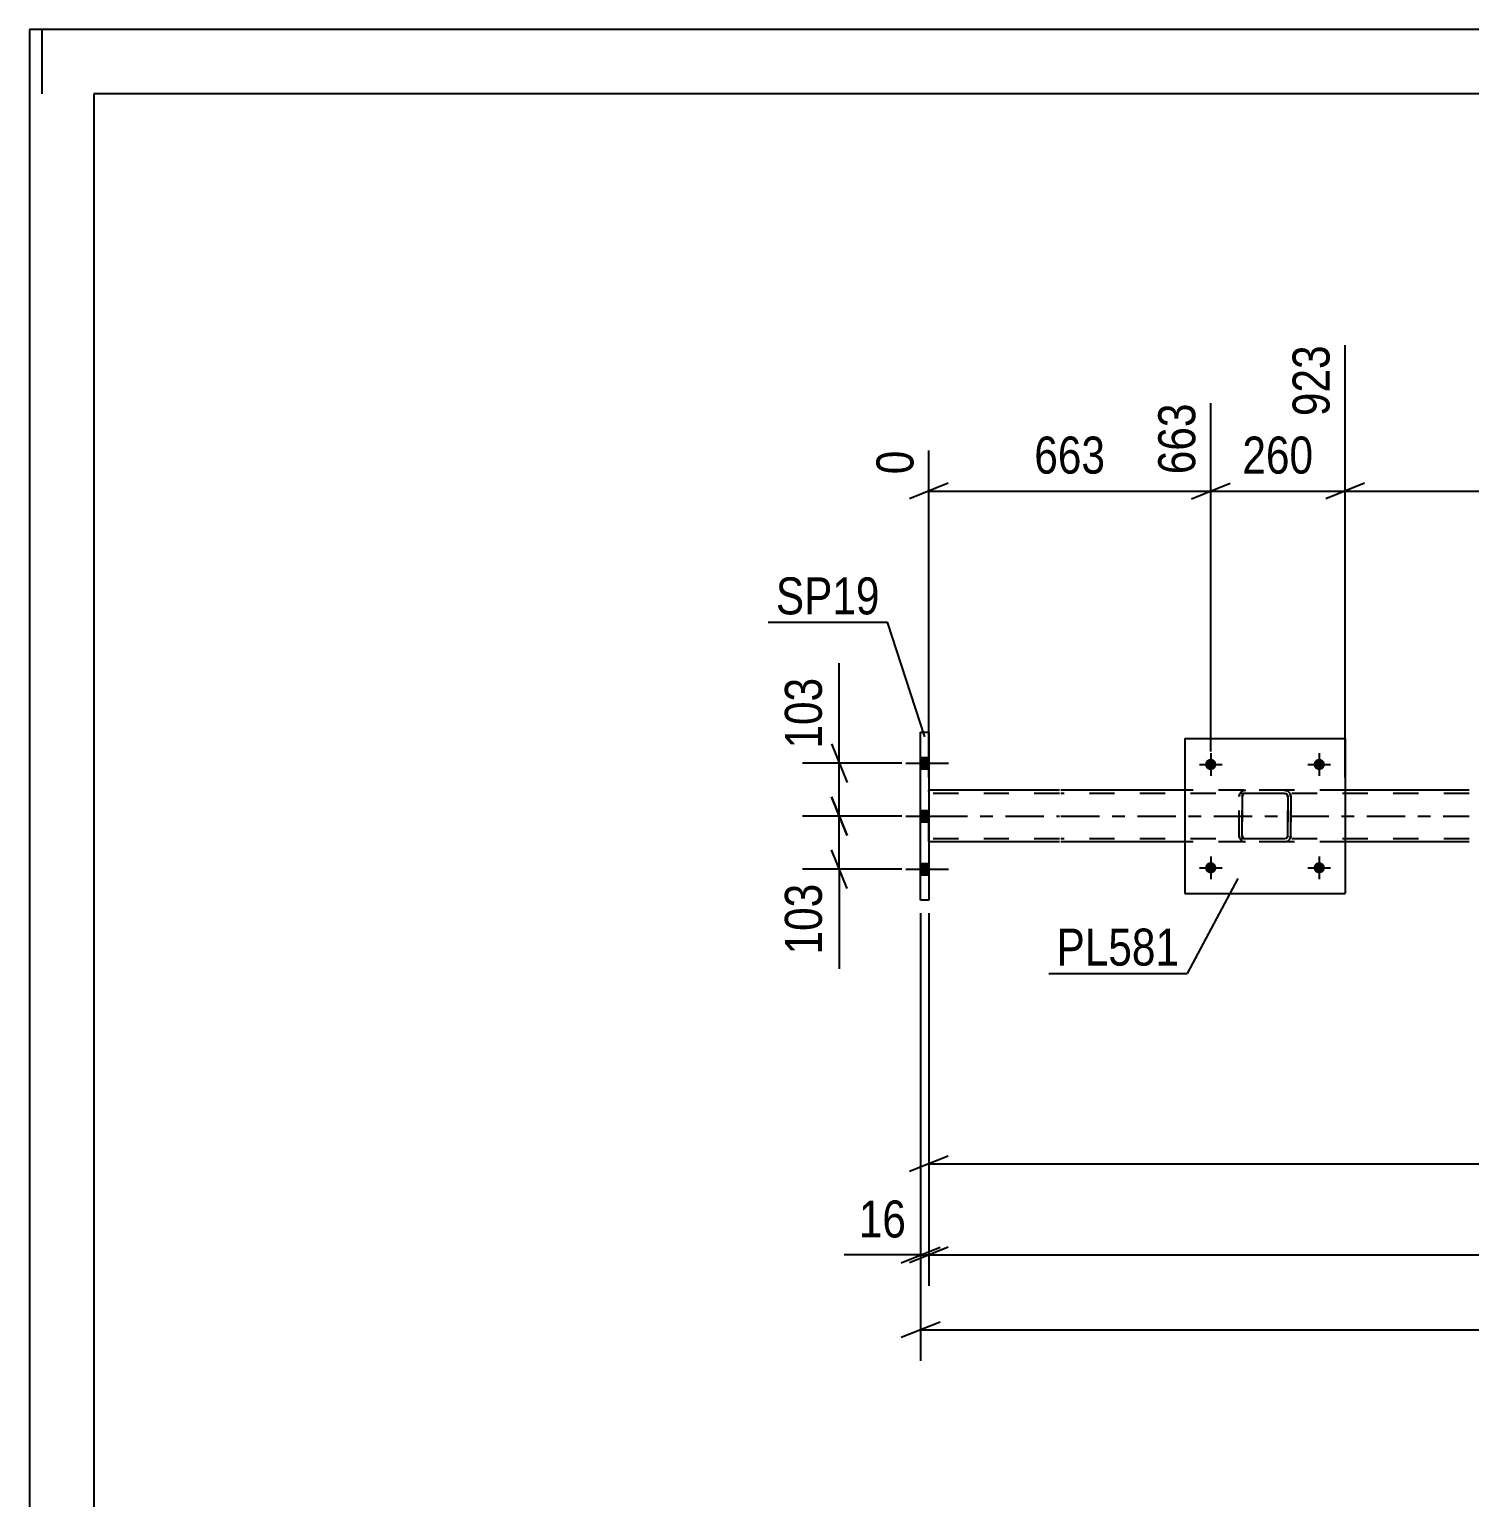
# Model space of a CAD drawing. Header units: millimetres. Extents: x 0 to 841, y 0 to 594.
# Drawn here: x 0 to 111.5, y 480.3 to 594 of the extents above; entities that cross this region are included whole.
import ezdxf

# ---------------------------------------------------------------- set-up
doc = ezdxf.new("R2010")
doc.units = ezdxf.units.MM
doc.linetypes.add('DXK_LINE_DOT2', pattern=[3.9198, 1.9599, -1.9599])
doc.linetypes.add('DXK_LINE_DOT3', pattern=[5.9187, 2.979, -0.9799, 0.9799, -0.9799])
doc.styles.add('Arial Narrow', font='ARIALN.TTF', dxfattribs={"height": 0.2})

# ---------------------------------------------------------------- blocks, each defined once
blk = doc.blocks.new('Unknown-122567994-1133')
at = {"color": 5, "linetype": 'Continuous'}
for p, q in [((841, 594), (0, 594)), ((0, 594), (0, 0)), ((1, 589), (1, 594)), ((836, 589), (5, 589)), ((5, 589), (5, 5))]:
    blk.add_line(p, q, dxfattribs=at)
blk = doc.blocks.new('Part-122567994-3077 - 3039')
at = {"color": 2, "linetype": 'Continuous'}
for p, q in [((69.01, 539.59), (69.65, 539.59)), ((69.01, 526.59), (69.01, 539.59)), ((69.65, 539.59), (69.65, 526.59)), ((69.65, 526.59), (69.01, 526.59))]:
    blk.add_line(p, q, dxfattribs=at)
blk = doc.blocks.new('Bolt-122567994-3048 - 3039')
at = {"linetype": 'Continuous'}
for points in [[(69.65, 536.75), (69.65, 537.63), (69.01, 537.63), (69.01, 536.75)], [(69.65, 536.75), (69.65, 537.63), (69.01, 537.63), (69.01, 536.75)], [(69.65, 536.75), (69.65, 537.63), (69.01, 537.63), (69.01, 536.75)], [(69.65, 532.65), (69.65, 533.53), (69.01, 533.53), (69.01, 532.65)], [(69.65, 532.65), (69.65, 533.53), (69.01, 533.53), (69.01, 532.65)], [(69.65, 528.55), (69.65, 529.43), (69.01, 529.43), (69.01, 528.55)], [(69.65, 528.55), (69.65, 529.43), (69.01, 529.43), (69.01, 528.55)], [(69.65, 528.55), (69.65, 529.43), (69.01, 529.43), (69.01, 528.55)]]:
    blk.add_hatch(color=1, dxfattribs=at).paths.add_polyline_path(points)
at = {"color": 1, "linetype": 'Continuous'}
for p, q in [((67.85, 537.19), (71.17, 537.19)), ((67.85, 537.19), (71.17, 537.19)), ((67.85, 537.19), (71.17, 537.19)), ((69.01, 537.63), (69.65, 537.63)), ((69.01, 537.63), (69.65, 537.63)), ((69.01, 537.63), (69.65, 537.63)), ((69.01, 536.75), (69.65, 536.75)), ((69.01, 536.75), (69.65, 536.75)), ((69.01, 536.75), (69.65, 536.75)), ((69.01, 533.53), (69.65, 533.53)), ((69.01, 533.53), (69.65, 533.53)), ((67.85, 533.09), (71.17, 533.09)), ((67.85, 533.09), (71.17, 533.09)), ((69.01, 532.65), (69.65, 532.65)), ((69.01, 532.65), (69.65, 532.65)), ((67.85, 528.99), (71.17, 528.99)), ((67.85, 528.99), (71.17, 528.99)), ((67.85, 528.99), (71.17, 528.99)), ((69.01, 529.43), (69.65, 529.43)), ((69.01, 529.43), (69.65, 529.43)), ((69.01, 529.43), (69.65, 529.43)), ((69.01, 528.55), (69.65, 528.55)), ((69.01, 528.55), (69.65, 528.55)), ((69.01, 528.55), (69.65, 528.55))]:
    blk.add_line(p, q, dxfattribs=at)
blk = doc.blocks.new('Part-122567994-3195 - 3039')
at = {"color": 2, "linetype": 'Continuous'}
for p, q in [((89.47, 539.09), (89.47, 527.09)), ((89.47, 539.09), (101.87, 539.09)), ((101.87, 539.09), (101.87, 527.09)), ((89.47, 527.09), (101.87, 527.09))]:
    blk.add_line(p, q, dxfattribs=at)
blk = doc.blocks.new('Part-122567994-3109 - 3039')
at = {"color": 2, "linetype": 'Continuous'}
for p, q in [((79.77, 535.09), (69.65, 535.09)), ((89.47, 535.09), (79.87, 535.09)), ((111.47, 535.09), (101.87, 535.09)), ((79.77, 531.09), (69.65, 531.09)), ((89.47, 531.09), (79.87, 531.09)), ((111.47, 531.09), (101.87, 531.09))]:
    blk.add_line(p, q, dxfattribs=at)
at = {"color": 7, "linetype": 'DXK_LINE_DOT2'}
for p, q in [((69.65, 531.09), (69.65, 535.09)), ((79.77, 534.85), (69.65, 534.85)), ((111.47, 534.85), (79.87, 534.85)), ((101.87, 535.09), (89.47, 535.09)), ((79.77, 531.33), (69.65, 531.33)), ((111.47, 531.33), (79.87, 531.33)), ((101.87, 531.09), (89.47, 531.09))]:
    blk.add_line(p, q, dxfattribs=at)
at = {"color": 7, "linetype": 'DXK_LINE_DOT3'}
for p, q in [((69.65, 533.09), (79.77, 533.09)), ((79.87, 533.09), (111.47, 533.09))]:
    blk.add_line(p, q, dxfattribs=at)
blk = doc.blocks.new('Part-122567994-3190 - 3039')
at = {"color": 7, "linetype": 'DXK_LINE_DOT2'}
for p, q in [((93.67, 534.61), (93.7, 534.79)), ((93.7, 534.79), (93.67, 534.61)), ((93.67, 531.57), (93.67, 534.61)), ((93.67, 534.61), (93.67, 534.61)), ((93.67, 531.57), (93.67, 534.61)), ((93.91, 534.61), (93.92, 534.7)), ((93.92, 534.7), (93.91, 534.61)), ((93.91, 531.57), (93.91, 534.61)), ((93.91, 534.61), (93.91, 534.61)), ((93.91, 534.61), (93.91, 531.57)), ((93.92, 534.7), (93.98, 534.78)), ((93.98, 534.78), (93.92, 534.7)), ((93.96, 535.05), (94.15, 535.09)), ((94.15, 535.09), (93.96, 535.05)), ((93.98, 534.78), (94.05, 534.83)), ((94.05, 534.83), (93.98, 534.78)), ((94.15, 534.85), (94.05, 534.83)), ((97.19, 535.09), (94.15, 535.09)), ((97.19, 534.85), (94.15, 534.85)), ((97.19, 535.09), (97.37, 535.05)), ((97.37, 535.05), (97.19, 535.09)), ((97.19, 534.85), (97.28, 534.83)), ((97.28, 534.83), (97.36, 534.78)), ((97.36, 534.78), (97.28, 534.83)), ((97.36, 534.78), (97.41, 534.7)), ((97.41, 534.7), (97.36, 534.78)), ((97.41, 534.7), (97.43, 534.61)), ((97.43, 534.61), (97.41, 534.7)), ((97.43, 531.57), (97.43, 534.61)), ((97.43, 534.61), (97.43, 534.61)), ((97.43, 534.61), (97.43, 531.57)), ((97.63, 534.79), (97.67, 534.61)), ((97.67, 534.61), (97.63, 534.79)), ((97.67, 531.57), (97.67, 534.61)), ((97.67, 534.61), (97.67, 534.61)), ((97.67, 534.61), (97.67, 531.57)), ((93.67, 531.57), (93.67, 531.57)), ((93.7, 531.39), (93.67, 531.57)), ((93.67, 531.57), (93.7, 531.39)), ((93.91, 531.57), (93.91, 531.57)), ((93.92, 531.48), (93.91, 531.57)), ((93.91, 531.57), (93.92, 531.48)), ((93.98, 531.4), (93.92, 531.48)), ((93.92, 531.48), (93.98, 531.4)), ((94.15, 531.09), (93.96, 531.13)), ((93.96, 531.13), (94.15, 531.09)), ((94.05, 531.35), (93.98, 531.4)), ((93.98, 531.4), (94.05, 531.35)), ((94.15, 531.33), (94.05, 531.35)), ((97.19, 531.33), (94.15, 531.33)), ((97.19, 531.09), (94.15, 531.09)), ((97.28, 531.35), (97.19, 531.33)), ((97.37, 531.13), (97.19, 531.09)), ((97.19, 531.09), (97.37, 531.13)), ((97.36, 531.4), (97.28, 531.35)), ((97.28, 531.35), (97.36, 531.4)), ((97.41, 531.48), (97.36, 531.4)), ((97.36, 531.4), (97.41, 531.48)), ((97.43, 531.57), (97.41, 531.48)), ((97.41, 531.48), (97.43, 531.57)), ((97.43, 531.57), (97.43, 531.57)), ((97.67, 531.57), (97.63, 531.39)), ((97.63, 531.39), (97.67, 531.57)), ((97.67, 531.57), (97.67, 531.57))]:
    blk.add_line(p, q, dxfattribs=at)
at = {"color": 7, "linetype": 'DXK_LINE_DOT3'}
blk.add_line((95.67, 533.09), (95.67, 533.09), dxfattribs=at)
at = {"color": 7, "linetype": 'DXK_LINE_DOT2'}
for centre, start, end in [((94.15, 534.61), 112.5, 157.5), ((94.15, 534.61), 112.5, 157.5), ((97.19, 534.61), 22.5, 67.5), ((97.19, 534.61), 22.5, 67.5), ((94.15, 531.57), 202.5, 247.5), ((94.15, 531.57), 202.5, 247.5), ((97.19, 531.57), 292.5, 337.5), ((97.19, 531.57), 292.5, 337.5)]:
    blk.add_arc(centre, 0.48, start, end, dxfattribs=at)
blk = doc.blocks.new('Bolt-122567994-3262 - 3039')
at = {"linetype": 'Continuous'}
for points in [[(91.91, 529.09, -1), (91.03, 529.09, -1)], [(100.31, 529.09, -1), (99.43, 529.09, -1)]]:
    blk.add_hatch(color=1, dxfattribs=at).paths.add_polyline_path(points)
at = {"color": 1, "linetype": 'Continuous'}
for p, q in [((91.47, 529.97), (91.47, 528.21)), ((99.87, 529.97), (99.87, 528.21)), ((90.59, 529.09), (92.35, 529.09)), ((98.99, 529.09), (100.75, 529.09))]:
    blk.add_line(p, q, dxfattribs=at)
blk = doc.blocks.new('Bolt-122567994-3263 - 3039')
at = {"linetype": 'Continuous'}
for points in [[(91.91, 537.09, -1), (91.03, 537.09, -1)], [(100.31, 537.09, -1), (99.43, 537.09, -1)]]:
    blk.add_hatch(color=1, dxfattribs=at).paths.add_polyline_path(points)
at = {"color": 1, "linetype": 'Continuous'}
for p, q in [((91.47, 537.97), (91.47, 536.21)), ((99.87, 537.97), (99.87, 536.21)), ((90.59, 537.09), (92.35, 537.09)), ((98.99, 537.09), (100.75, 537.09))]:
    blk.add_line(p, q, dxfattribs=at)
blk = doc.blocks.new('StraightDimension-122567994-29155 - 3039')
at = {"color": 7, "linetype": 'Continuous'}
for p, q in [((101.87, 536.09), (101.87, 569.55)), ((91.47, 538.09), (91.47, 565.05)), ((89.97, 557.66), (92.97, 558.86)), ((91.47, 558.26), (101.87, 558.26)), ((103.37, 558.86), (100.37, 557.66))]:
    blk.add_line(p, q, dxfattribs=at)
at = {"color": 0}
blk.add_wipeout([(100.01, 559.01), (100.01, 563.21), (93.32, 563.21), (93.32, 559.01)], dxfattribs=at)
at = {"color": 3, "style": 'Arial Narrow'}
blk.add_text('260', height=2.863, dxfattribs=at).set_placement((93.92, 559.61))
at = {"color": 0, "linetype": 'Continuous'}
blk.add_wipeout([(101.27, 570.15), (97.07, 570.15), (97.07, 563.46), (101.27, 563.46)], dxfattribs=at)
at = {"color": 3, "linetype": 'Continuous', "style": 'Arial Narrow'}
blk.add_text('923', height=2.863, rotation=90.0002, dxfattribs=at).set_placement((100.67, 564.06))
blk = doc.blocks.new('StraightDimension-122567994-3416 - 3039')
at = {"color": 7, "linetype": 'Continuous'}
for p, q in [((69.01, 525.59), (69.01, 490.92)), ((70.51, 493.92), (67.51, 492.72)), ((69.01, 493.32), (754.95, 493.32))]:
    blk.add_line(p, q, dxfattribs=at)
blk = doc.blocks.new('StraightDimension-122567994-3437 - 3039')
at = {"color": 7, "linetype": 'Continuous'}
for p, q in [((69.65, 525.59), (69.65, 496.72)), ((71.15, 499.72), (68.15, 498.52)), ((69.65, 499.12), (754.31, 499.12))]:
    blk.add_line(p, q, dxfattribs=at)
blk = doc.blocks.new('StraightDimension-122567994-3447 - 3039')
at = {"color": 7, "linetype": 'Continuous'}
for p, q in [((69.01, 525.59), (69.01, 496.72)), ((69.65, 525.59), (69.65, 496.72)), ((69.01, 499.12), (63.1, 499.12)), ((69.01, 499.12), (63.1, 499.12)), ((67.51, 498.52), (70.51, 499.72)), ((71.15, 499.72), (68.15, 498.52)), ((69.01, 499.12), (69.65, 499.12))]:
    blk.add_line(p, q, dxfattribs=at)
at = {"color": 0}
blk.add_wipeout([(68.48, 499.87), (68.48, 504.07), (63.62, 504.07), (63.62, 499.87)], dxfattribs=at)
at = {"color": 3, "style": 'Arial Narrow'}
blk.add_text('16', height=2.863, dxfattribs=at).set_placement((64.22, 500.47))
blk = doc.blocks.new('StraightDimension-122567994-3458 - 3039')
at = {"color": 7, "linetype": 'Continuous'}
for p, q in [((62.71, 537.19), (62.71, 544.93)), ((62.71, 537.19), (62.71, 544.93)), ((62.11, 538.69), (63.31, 535.69)), ((67.55, 537.19), (59.86, 537.19)), ((62.71, 533.09), (62.71, 537.19)), ((63.31, 531.59), (62.11, 534.59)), ((67.55, 533.09), (59.86, 533.09))]:
    blk.add_line(p, q, dxfattribs=at)
at = {"color": 0}
blk.add_wipeout([(61.96, 544.4), (57.76, 544.4), (57.76, 537.72), (61.96, 537.72)], dxfattribs=at)
at = {"color": 3, "style": 'Arial Narrow'}
blk.add_text('103', height=2.863, rotation=90.0002, dxfattribs=at).set_placement((61.36, 538.32))
blk = doc.blocks.new('StraightDimension-122567994-3468 - 3039')
at = {"color": 7, "linetype": 'Continuous'}
for p, q in [((62.11, 534.59), (63.31, 531.59)), ((67.55, 533.09), (59.86, 533.09)), ((62.71, 528.99), (62.71, 533.09)), ((63.31, 527.49), (62.11, 530.49)), ((67.55, 528.99), (59.86, 528.99)), ((62.71, 528.99), (62.71, 521.26)), ((62.71, 528.99), (62.71, 521.26))]:
    blk.add_line(p, q, dxfattribs=at)
at = {"color": 0}
blk.add_wipeout([(61.96, 528.47), (57.76, 528.47), (57.76, 521.78), (61.96, 521.78)], dxfattribs=at)
at = {"color": 3, "style": 'Arial Narrow'}
blk.add_text('103', height=2.863, rotation=90.0002, dxfattribs=at).set_placement((61.36, 522.38))
blk = doc.blocks.new('StraightDimension-122567994-29154 - 3039')
at = {"color": 7, "linetype": 'Continuous'}
for p, q in [((101.87, 536.09), (101.87, 569.55)), ((131.85, 538.09), (131.85, 566.88)), ((103.37, 558.86), (100.37, 557.66)), ((101.87, 558.26), (131.85, 558.26)), ((130.35, 557.66), (133.35, 558.86))]:
    blk.add_line(p, q, dxfattribs=at)
at = {"color": 0}
blk.add_wipeout([(121.11, 559.01), (121.11, 563.21), (112.6, 563.21), (112.6, 559.01)], dxfattribs=at)
at = {"color": 3, "style": 'Arial Narrow'}
blk.add_text('1017', height=2.863, dxfattribs=at).set_placement((113.2, 559.61))
at = {"color": 0, "linetype": 'Continuous'}
blk.add_wipeout([(131.25, 567.48), (127.05, 567.48), (127.05, 558.96), (131.25, 558.96)], dxfattribs=at)
at = {"color": 3, "linetype": 'Continuous', "style": 'Arial Narrow'}
blk.add_text('1940', height=2.863, rotation=90.0002, dxfattribs=at).set_placement((130.65, 559.56))
blk = doc.blocks.new('StraightDimension-122567994-29156 - 3039')
at = {"color": 7, "linetype": 'Continuous'}
for p, q in [((91.47, 538.09), (91.47, 565.05)), ((69.65, 536.09), (69.65, 561.39)), ((71.15, 558.86), (68.15, 557.66)), ((69.65, 558.26), (91.47, 558.26)), ((89.97, 557.66), (92.97, 558.86))]:
    blk.add_line(p, q, dxfattribs=at)
at = {"color": 0}
blk.add_wipeout([(83.9, 559.01), (83.9, 563.21), (77.21, 563.21), (77.21, 559.01)], dxfattribs=at)
at = {"color": 3, "style": 'Arial Narrow'}
blk.add_text('663', height=2.863, dxfattribs=at).set_placement((77.81, 559.61))
at = {"color": 0, "linetype": 'Continuous'}
for points in [[(90.87, 565.65), (86.67, 565.65), (86.67, 558.96), (90.87, 558.96)], [(69.05, 561.99), (64.85, 561.99), (64.85, 558.96), (69.05, 558.96)]]:
    blk.add_wipeout(points, dxfattribs=at)
at = {"color": 3, "linetype": 'Continuous', "style": 'Arial Narrow'}
for s, height, p in [('663', 2.863, (90.27, 559.56)), ('0', 2.86, (68.45, 559.56))]:
    blk.add_text(s, height=height, rotation=90.0002, dxfattribs=at).set_placement(p)
blk = doc.blocks.new('StraightDimension-122567994-29852 - 3039')
at = {"color": 7, "linetype": 'Continuous'}
for p, q in [((69.65, 525.59), (69.65, 503.77)), ((71.15, 506.77), (68.15, 505.57)), ((69.65, 506.17), (634.28, 506.17))]:
    blk.add_line(p, q, dxfattribs=at)
blk = doc.blocks.new('Mark-122567994-3073 - 3039')
at = {"color": 30, "linetype": 'Continuous'}
for p in [(57.2, 548.11), (69.33, 539.23)]:
    blk.add_line(p, (66.44, 548.11), dxfattribs=at)
at = {"color": 0}
blk.add_wipeout([(65.84, 548.71), (65.84, 551.71), (57.8, 551.71), (57.8, 548.71)], dxfattribs=at)
blk.add_wipeout([(65.84, 548.71), (65.84, 551.71), (57.8, 551.71), (57.8, 548.71)], dxfattribs=at)
at = {"color": 3, "style": 'Arial Narrow'}
blk.add_text('SP19', height=2.863, dxfattribs=at).set_placement((57.8, 548.71))
blk = doc.blocks.new('Mark-122567994-3191 - 3039')
at = {"color": 30, "linetype": 'Continuous'}
for p in [(93.57, 528.26), (78.93, 520.92)]:
    blk.add_line(p, (89.64, 520.92), dxfattribs=at)
at = {"color": 0}
blk.add_wipeout([(89.04, 521.52), (89.04, 524.52), (79.53, 524.52), (79.53, 521.52)], dxfattribs=at)
blk.add_wipeout([(89.04, 521.52), (89.04, 524.52), (79.53, 524.52), (79.53, 521.52)], dxfattribs=at)
at = {"color": 3, "style": 'Arial Narrow'}
blk.add_text('PL581', height=2.863, dxfattribs=at).set_placement((79.53, 521.52))

msp = doc.modelspace()

# ---------------------------------------------------------------- block references
for name in ['Unknown-122567994-1133', 'Part-122567994-3077 - 3039', 'Part-122567994-3195 - 3039', 'Bolt-122567994-3263 - 3039', 'Bolt-122567994-3048 - 3039', 'Part-122567994-3109 - 3039', 'Part-122567994-3190 - 3039', 'Bolt-122567994-3262 - 3039']:
    msp.add_blockref(name, (0, 0))

# ---------------------------------------------------------------- next in the draw order: block references
for name in ['StraightDimension-122567994-29155 - 3039', 'StraightDimension-122567994-3458 - 3039', 'StraightDimension-122567994-3416 - 3039']:
    msp.add_blockref(name, (0, 0))

# ---------------------------------------------------------------- next in the draw order: block references
for name in ['StraightDimension-122567994-29154 - 3039', 'StraightDimension-122567994-29156 - 3039', 'StraightDimension-122567994-3437 - 3039']:
    msp.add_blockref(name, (0, 0))

# ---------------------------------------------------------------- next in the draw order: block references
for name in ['Mark-122567994-3073 - 3039', 'StraightDimension-122567994-3447 - 3039']:
    msp.add_blockref(name, (0, 0))

# ---------------------------------------------------------------- next in the draw order: block references
for name in ['StraightDimension-122567994-3468 - 3039', 'StraightDimension-122567994-29852 - 3039']:
    msp.add_blockref(name, (0, 0))

# ---------------------------------------------------------------- next in the draw order: block references
msp.add_blockref('Mark-122567994-3191 - 3039', (0, 0))

doc.saveas('drawing.dxf')
